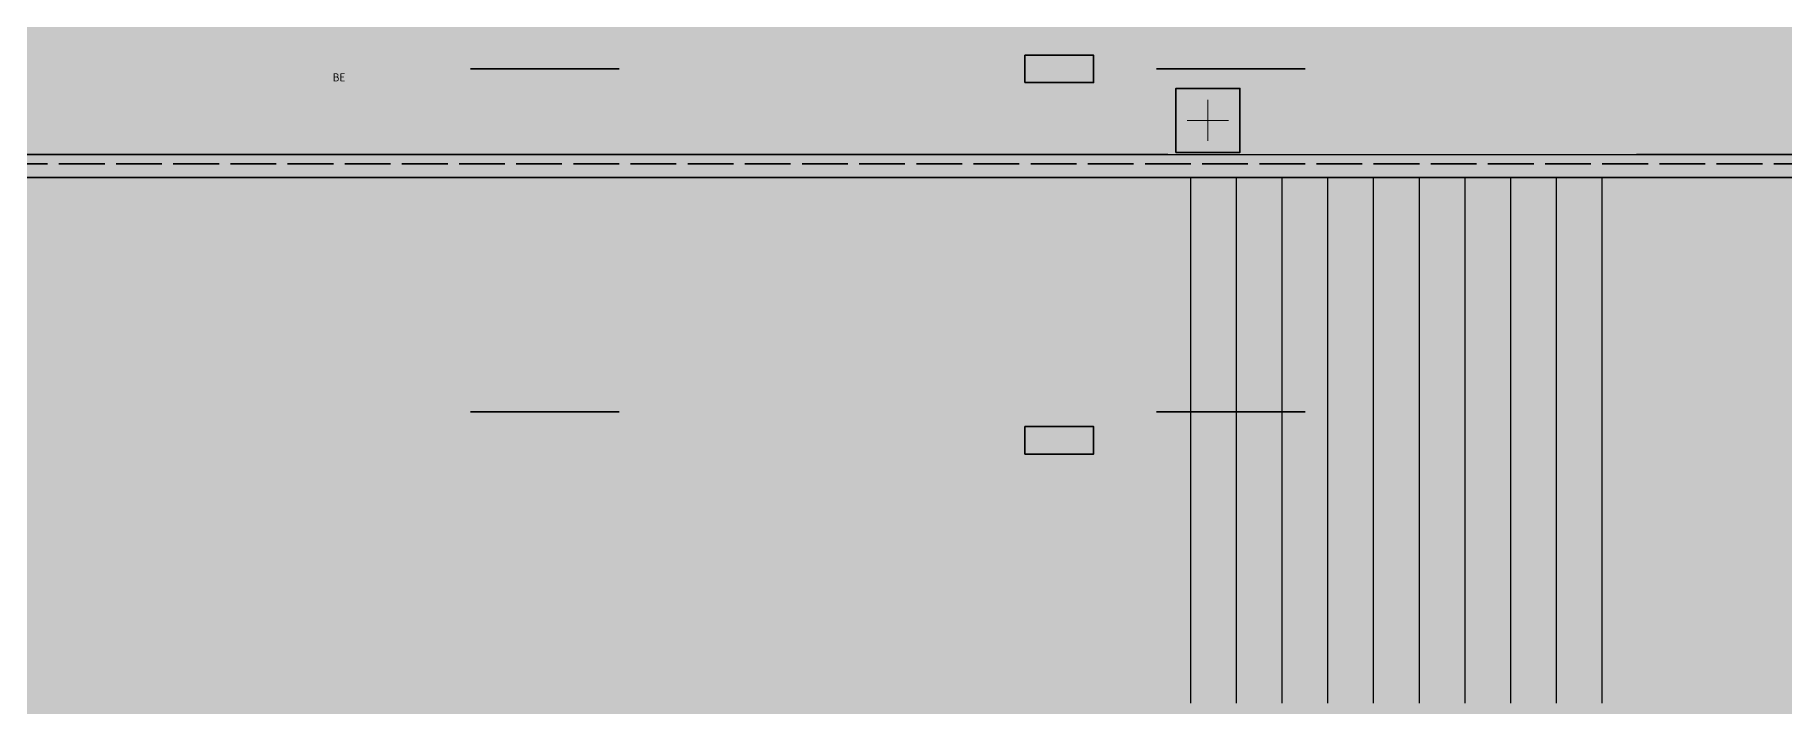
# Model space of a CAD drawing. Header units: millimetres. Extents: x 0 to 1189, y 0 to 841.
# Drawn here: x 525.9 to 678.9, y 304.8 to 363.5 of the extents above; entities that cross this region are included whole.
import ezdxf
from ezdxf.enums import TextEntityAlignment as Align

# ---------------------------------------------------------------- set-up
doc = ezdxf.new("R2010")
doc.units = ezdxf.units.MM
doc.linetypes.add('IRAM-E-TRAZOS', pattern=[5, 4, -1])
for name, color, linetype, lineweight in [('A-COLUMNA', 7, 'CONTINUOUS', 50), ('A-RELLENO', 9, 'CONTINUOUS', 13), ('A-TEXTO', 7, 'CONTINUOUS', 18), ('I-SOLD', 211, 'CONTINUOUS', 35), ('S-ESCAPE', 3, 'CONTINUOUS', 35), ('S-SENAL', 7, 'CONTINUOUS', 18)]:
    doc.layers.add(name, color=color, linetype=linetype, lineweight=lineweight)
for name, color, linetype, lineweight, true_color in [('A-DEFENSA', 2, 'CONTINUOUS', 35, 0xe6b400), ('A-PASILLO', 2, 'IRAM-E-TRAZOS', 35, 0xd7a500), ('A-SENDA', 2, 'CONTINUOUS', 25, 0xd7a500)]:
    doc.layers.add(name, color=color, linetype=linetype, lineweight=lineweight, true_color=true_color)
doc.styles.add('ISO3098', font='isocpeur.ttf')

msp = doc.modelspace()

# ---------------------------------------------------------------- hatches: boundary and pattern name
at = {"layer": 'A-COLUMNA', "true_color": 0x000000}
h = msp.add_hatch(color=7, dxfattribs=at)
h.dxf.hatch_style = 1
h.paths.add_polyline_path([(547, 351), (551, 351), (551, 355), (547, 355)])
h = msp.add_hatch(color=7, dxfattribs=at)
h.dxf.hatch_style = 1
h.paths.add_polyline_path([(623, 351), (627, 351), (627, 355), (623, 355)])
at = {"layer": 'A-RELLENO', "true_color": 0xfff4b4}
h = msp.add_hatch(color=7, dxfattribs=at)
h.dxf.hatch_style = 1
h.paths.add_polyline_path([(93, 353), (853, 353), (853, 368), (93, 368)])
at = {"layer": 'A-RELLENO', "true_color": 0xe2e2e2}
h = msp.add_hatch(color=7, dxfattribs=at)
h.dxf.hatch_style = 1
h.paths.add_polyline_path([(93, 303), (853, 303), (853, 353), (93, 353)])
at = {"layer": 'S-ESCAPE', "true_color": 0x008c46}
h = msp.add_hatch(color=7, dxfattribs=at)
h.dxf.hatch_style = 1
h.paths.add_polyline_path([(577, 360.5), (574.8, 361.25), (574.8, 359.75)])
h = msp.add_hatch(color=7, dxfattribs=at)
h.dxf.hatch_style = 1
h.paths.add_polyline_path([(612.5, 359.3), (615.5, 359.3), (615.5, 361.7), (612.5, 361.7)])
h = msp.add_hatch(color=7, dxfattribs=at)
h.dxf.hatch_style = 1
h.paths.add_polyline_path([(637, 360.5), (634.8, 361.25), (634.8, 359.75)])
h = msp.add_hatch(color=7, dxfattribs=at)
h.dxf.hatch_style = 1
h.paths.add_polyline_path([(625.7, 353.2), (631.3, 353.2), (631.3, 358.8), (625.7, 358.8)])
h = msp.add_hatch(color=7, dxfattribs=at)
h.dxf.hatch_style = 1
h.paths.add_polyline_path([(564, 330.5), (566.2, 329.75), (566.2, 331.25)])
h = msp.add_hatch(color=7, dxfattribs=at)
h.dxf.hatch_style = 1
h.paths.add_polyline_path([(637, 330.5), (634.8, 331.25), (634.8, 329.75)])
h = msp.add_hatch(color=7, dxfattribs=at)
h.dxf.hatch_style = 1
h.paths.add_polyline_path([(612.5, 326.8), (615.5, 326.8), (615.5, 329.2), (612.5, 329.2)])
at = {"layer": 'S-SENAL', "true_color": 0x005aaa}
h = msp.add_hatch(color=7, dxfattribs=at)
h.dxf.hatch_style = 1
h.paths.add_polyline_path([(554.9, 356), (554.78, 356.74), (554.44, 357.41), (553.91, 357.94), (553.24, 358.28), (552.5, 358.4), (551.76, 358.28), (551.09, 357.94), (550.56, 357.41), (550.22, 356.74), (550.1, 356), (550.22, 355.26), (550.56, 354.59), (551.09, 354.06), (551.76, 353.72), (552.5, 353.6), (553.24, 353.72), (553.91, 354.06), (554.44, 354.59), (554.78, 355.26)])

# ---------------------------------------------------------------- linework, layer by layer
at = {"layer": 'A-DEFENSA'}
for p, q in [((461, 353), (625, 353)), ((666, 353), (702, 353))]:
    msp.add_line(p, q, dxfattribs=at)
at = {"layer": 'A-PASILLO'}
msp.add_line((93, 352.2), (853, 352.2), dxfattribs=at)
at = {"layer": 'A-SENDA'}
for p, q in [((627, 305), (627, 351)), ((631, 305), (631, 351)), ((635, 305), (635, 351)), ((639, 305), (639, 351)), ((643, 305), (643, 351)), ((647, 305), (647, 351)), ((651, 305), (651, 351)), ((655, 305), (655, 351)), ((659, 305), (659, 351)), ((663, 305), (663, 351))]:
    msp.add_line(p, q, dxfattribs=at)
msp.add_lwpolyline([(93, 353), (853, 353), (853, 368), (93, 368)], close=True, dxfattribs=at)
at = {"layer": 'A-TEXTO'}
for p, q in [((628.5, 354.2), (628.5, 357.8)), ((626.7, 356), (630.3, 356))]:
    msp.add_line(p, q, dxfattribs=at)
at = {"layer": 'I-SOLD'}
msp.add_lwpolyline([(736, 154.5), (736, 162), (699, 162), (699, 351), (453.5, 351), (453.5, 614)], dxfattribs=at)
at = {"layer": 'S-ESCAPE'}
for p, q in [((564, 360.5), (577, 360.5)), ((624, 360.5), (637, 360.5)), ((577, 330.5), (564, 330.5)), ((624, 330.5), (637, 330.5))]:
    msp.add_line(p, q, dxfattribs=at)
for points in [[(612.5, 359.3), (618.5, 359.3), (618.5, 361.7), (612.5, 361.7)], [(625.7, 353.2), (631.3, 353.2), (631.3, 358.8), (625.7, 358.8)], [(612.5, 326.8), (618.5, 326.8), (618.5, 329.2), (612.5, 329.2)]]:
    msp.add_lwpolyline(points, close=True, dxfattribs=at)

# ---------------------------------------------------------------- texts
at = {"layer": 'A-TEXTO', "style": 'ISO3098'}
msp.add_text('BE', height=0.7, dxfattribs=at).set_placement((552.5, 359.2), align=Align.BOTTOM_CENTER)

doc.saveas('drawing.dxf')
